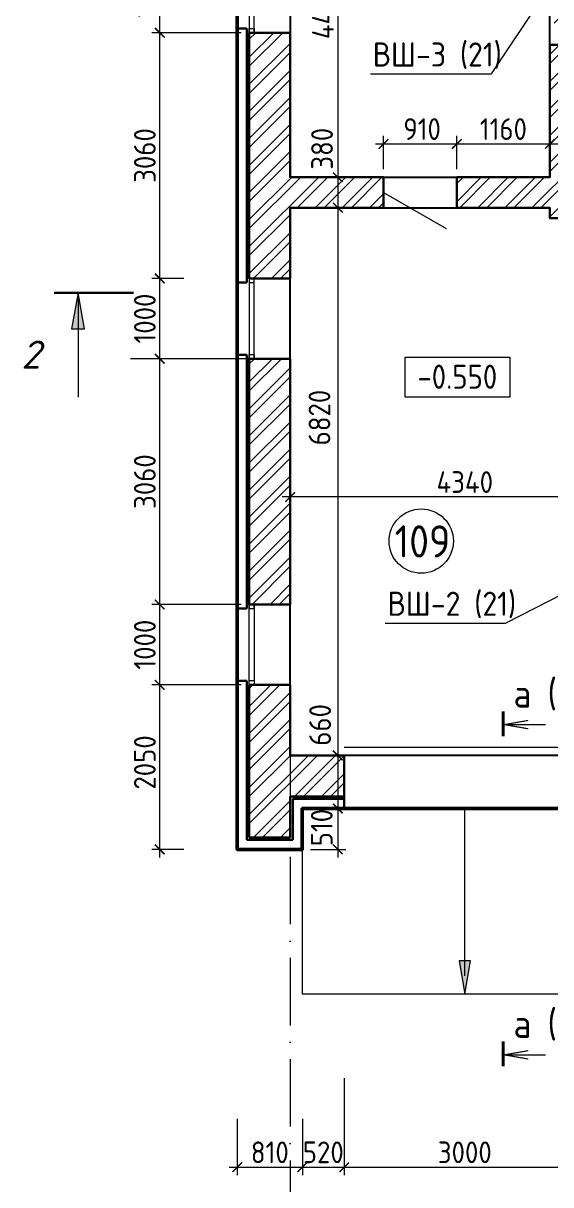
# Model space of a CAD drawing. Header units: millimetres. Extents: x 854812 to 1164625, y 589925 to 823301.
# Drawn here: x 957122 to 963682, y 725317 to 739779 of the extents above; entities that cross this region are included whole.
import ezdxf
from ezdxf.enums import TextEntityAlignment as Align

# ---------------------------------------------------------------- set-up
doc = ezdxf.new("R2010")
doc.units = ezdxf.units.MM
doc.linetypes.add('ACAD_ISO10W100', pattern=[18, 12, -3, 0, -3])
doc.linetypes.add('JIS_08_15', pattern=[17.25, 15, -0.75, 0.75, -0.75])
doc.layers.get('Defpoints').update_dxf_attribs({"color": 40})
doc.layers.add('F-text', color=7, linetype='Continuous')
for name, color, linetype, lineweight in [('АР_Штрих_материалы', 27, 'Continuous', 9), ('ДВЕРИ', 184, 'Continuous', 18), ('окна', 132, 'Continuous', 18), ('оси', 50, 'JIS_08_15', 9), ('размеры', 215, 'Continuous', 13), ('стены', 172, 'Continuous', 30), ('текст', 7, 'Continuous', 13), ('УКАЗАТЕЛЬ', 6, 'Continuous', 13), ('штриховка', 8, 'Continuous', 9)]:
    doc.layers.add(name, color=color, linetype=linetype, lineweight=lineweight)
doc.styles.add('arial', font='isocpeur.ttf')
doc.styles.add('GOST 2.304', font='isocpeur.ttf', dxfattribs={"width": 0.9})
doc.styles.add('Isocpeur', font='isocpeui.ttf')
doc.dimstyles.new('1', dxfattribs={"dimscale": 100, "dimtxt": 2.7, "dimasz": 1.2, "dimexe": 1, "dimexo": 1, "dimgap": 0.5, "dimtad": 1, "dimdec": 0, "dimzin": 0, "dimdsep": 46, "dimtxsty": 'GOST 2.304', "dimblk": 'ARCHTICK', "dimcen": 0.09, "dimdle": 1, "dimclrd": 256, "dimclre": 256, "dimclrt": 7, "dimadec": 0, "dimazin": 0, "dimtfac": 1, "dimtdec": 0, "dimtmove": 1, "dimatfit": 3, "dimldrblk": 'ARCHTICK', "dimfxl": 100, "dimtolj": 1, "dimtzin": 0, "dimlwd": 5, "dimlwe": 5, "dimarcsym": 1})

# ---------------------------------------------------------------- blocks, each defined once
blk = doc.blocks.new('_ArchTick')
at = {"color": 0, "linetype": 'ByBlock', "const_width": 0.15}
blk.add_lwpolyline([(-0.5, -0.5), (0.5, 0.5)], dxfattribs=at)
blk = doc.blocks.new('*D53')
at = {"layer": 'Defpoints', "color": 0, "ltscale": 0.1}
for p in [(960442, 733881), (964783, 733881), (960442, 732818)]:
    blk.add_point(p, dxfattribs=at)
at = {"layer": 'размеры', "lineweight": 5, "ltscale": 0.1}
for p, q in [((960442, 732918), (960442, 733981)), ((964883, 733881), (960342, 733881))]:
    blk.add_line(p, q, dxfattribs=at)
at = {"layer": 'размеры', "lineweight": 5, "ltscale": 0.1, "xscale": 120, "yscale": 120, "zscale": 120, "rotation": 180}
blk.add_blockref('_ArchTick', (960442, 733881), dxfattribs=at)
at = {"layer": 'размеры', "lineweight": 5, "ltscale": 0.1, "xscale": 120, "yscale": 120, "zscale": 120}
blk.add_blockref('_ArchTick', (964783, 733881), dxfattribs=at)
at = {"layer": 'размеры', "color": 7, "ltscale": 0.1, "insert": (962613, 734066), "char_height": 270, "attachment_point": 5, "style": 'GOST 2.304'}
blk.add_mtext('\\A1;4340', dxfattribs=at)
blk = doc.blocks.new('ок1000')
at = {"layer": 'окна', "ltscale": 0.1}
for p, q in [((962542, 736582), (962542, 735582)), ((961882, 736532), (961882, 735632))]:
    blk.add_line(p, q, dxfattribs=at)
for points in [[(962092, 735582), (962092, 736582), (962032, 736582), (962032, 735582)], [(962092, 736530), (962092, 736582), (962032, 736582), (962032, 736530)], [(962092, 735634), (962092, 735582), (962032, 735582), (962032, 735634)]]:
    blk.add_lwpolyline(points, close=True, dxfattribs=at)
blk = doc.blocks.new('*D70')
at = {"layer": 'Defpoints', "color": 0, "ltscale": 0.1}
for p in [(960881, 742262), (960881, 737862), (961034, 737862)]:
    blk.add_point(p, dxfattribs=at)
at = {"layer": 'размеры', "lineweight": 5, "ltscale": 0.1}
for p, q in [((961034, 742362), (961034, 737762)), ((960981, 742262), (961134, 742262)), ((960981, 737862), (961134, 737862))]:
    blk.add_line(p, q, dxfattribs=at)
at = {"layer": 'размеры', "lineweight": 5, "ltscale": 0.1, "xscale": 120, "yscale": 120, "zscale": 120}
for p, rotation in [((961034, 742262), 90), ((961034, 737862), 270)]:
    blk.add_blockref('_ArchTick', p, dxfattribs=dict(at, rotation=rotation))
at = {"layer": 'размеры', "color": 7, "ltscale": 0.1, "insert": (960849, 739930), "char_height": 270, "attachment_point": 5, "rotation": 90, "style": 'GOST 2.304'}
blk.add_mtext('\\A1;4400', dxfattribs=at)
blk = doc.blocks.new('*D98')
at = {"layer": 'Defpoints', "color": 0, "ltscale": 0.1}
for p in [(961134, 737862), (961034, 737482), (961134, 737482)]:
    blk.add_point(p, dxfattribs=at)
at = {"layer": 'размеры', "lineweight": 5, "ltscale": 0.1}
for p, q in [((961034, 737862), (960934, 737862)), ((961034, 737962), (961034, 737382)), ((961034, 737482), (960934, 737482))]:
    blk.add_line(p, q, dxfattribs=at)
at = {"layer": 'размеры', "lineweight": 5, "ltscale": 0.1, "xscale": 120, "yscale": 120, "zscale": 120}
for p, rotation in [((961034, 737862), 90), ((961034, 737482), 270)]:
    blk.add_blockref('_ArchTick', p, dxfattribs=dict(at, rotation=rotation))
at = {"layer": 'размеры', "color": 7, "ltscale": 0.1, "insert": (960838, 738216), "char_height": 270, "attachment_point": 5, "rotation": 90, "style": 'GOST 2.304'}
blk.add_mtext('\\A1;380', dxfattribs=at)
blk = doc.blocks.new('*D99')
at = {"layer": 'Defpoints', "color": 0, "ltscale": 0.1}
for p in [(961162, 737482), (961034, 730662), (961162, 730662)]:
    blk.add_point(p, dxfattribs=at)
at = {"layer": 'размеры', "lineweight": 5, "ltscale": 0.1}
for p, q in [((961034, 737582), (961034, 730562)), ((961062, 737482), (960934, 737482)), ((961062, 730662), (960934, 730662))]:
    blk.add_line(p, q, dxfattribs=at)
at = {"layer": 'размеры', "lineweight": 5, "ltscale": 0.1, "xscale": 120, "yscale": 120, "zscale": 120}
for p, rotation in [((961034, 737482), 90), ((961034, 730662), 270)]:
    blk.add_blockref('_ArchTick', p, dxfattribs=dict(at, rotation=rotation))
at = {"layer": 'размеры', "color": 7, "ltscale": 0.1, "insert": (960806, 734869), "char_height": 270, "attachment_point": 5, "rotation": 90, "style": 'GOST 2.304'}
blk.add_mtext('\\A1;6820', dxfattribs=at)
blk = doc.blocks.new('*D100')
at = {"layer": 'Defpoints', "color": 0, "ltscale": 0.1}
for p in [(961124, 730662), (961034, 730002), (961124, 730002)]:
    blk.add_point(p, dxfattribs=at)
at = {"layer": 'размеры', "lineweight": 5, "ltscale": 0.1}
for p, q in [((961034, 730762), (961034, 729902)), ((961024, 730662), (960934, 730662)), ((961024, 730002), (960934, 730002))]:
    blk.add_line(p, q, dxfattribs=at)
at = {"layer": 'размеры', "lineweight": 5, "ltscale": 0.1, "xscale": 120, "yscale": 120, "zscale": 120}
for p, rotation in [((961034, 730662), 90), ((961034, 730002), 270)]:
    blk.add_blockref('_ArchTick', p, dxfattribs=dict(at, rotation=rotation))
at = {"layer": 'размеры', "color": 7, "ltscale": 0.1, "insert": (960814, 731043), "char_height": 270, "attachment_point": 5, "rotation": 90, "style": 'GOST 2.304'}
blk.add_mtext('\\A1;660', dxfattribs=at)
blk = doc.blocks.new('*D101')
at = {"layer": 'Defpoints', "color": 0, "ltscale": 0.1}
for p in [(960593, 730002), (960593, 729492), (961034, 729492)]:
    blk.add_point(p, dxfattribs=at)
at = {"layer": 'размеры', "lineweight": 5, "ltscale": 0.1}
for p, q in [((961034, 730102), (961034, 729392)), ((960693, 730002), (961134, 730002)), ((960693, 729492), (961134, 729492))]:
    blk.add_line(p, q, dxfattribs=at)
at = {"layer": 'размеры', "lineweight": 5, "ltscale": 0.1, "xscale": 120, "yscale": 120, "zscale": 120}
for p, rotation in [((961034, 730002), 90), ((961034, 729492), 270)]:
    blk.add_blockref('_ArchTick', p, dxfattribs=dict(at, rotation=rotation))
at = {"layer": 'размеры', "color": 7, "ltscale": 0.1, "insert": (960834, 729764), "char_height": 270, "attachment_point": 5, "rotation": 90, "style": 'GOST 2.304'}
blk.add_mtext('\\A1;510', dxfattribs=at)
blk = doc.blocks.new('*D310')
at = {"layer": 'Defpoints', "color": 0, "ltscale": 0.1}
for p in [(958819, 731542), (959217, 731542), (959217, 729493)]:
    blk.add_point(p, dxfattribs=at)
at = {"layer": 'размеры', "lineweight": 5, "ltscale": 0.1}
for p, q in [((958819, 729393), (958819, 731642)), ((959117, 731542), (958719, 731542)), ((959117, 729493), (958719, 729493))]:
    blk.add_line(p, q, dxfattribs=at)
at = {"layer": 'размеры', "lineweight": 5, "ltscale": 0.1, "xscale": 120, "yscale": 120, "zscale": 120}
for p, rotation in [((958819, 731542), 90), ((958819, 729493), 270)]:
    blk.add_blockref('_ArchTick', p, dxfattribs=dict(at, rotation=rotation))
at = {"layer": 'размеры', "color": 7, "ltscale": 0.1, "insert": (958634, 730575), "char_height": 270, "attachment_point": 5, "rotation": 90, "style": 'GOST 2.304'}
blk.add_mtext('\\A1;2050', dxfattribs=at)
blk = doc.blocks.new('*D311')
at = {"layer": 'Defpoints', "color": 0, "ltscale": 0.1}
for p in [(958819, 732542), (959933, 732542), (959933, 731542)]:
    blk.add_point(p, dxfattribs=at)
at = {"layer": 'размеры', "lineweight": 5, "ltscale": 0.1}
for p, q in [((958819, 731442), (958819, 732642)), ((959833, 732542), (958719, 732542)), ((959833, 731542), (958719, 731542))]:
    blk.add_line(p, q, dxfattribs=at)
at = {"layer": 'размеры', "lineweight": 5, "ltscale": 0.1, "xscale": 120, "yscale": 120, "zscale": 120}
for p, rotation in [((958819, 732542), 90), ((958819, 731542), 270)]:
    blk.add_blockref('_ArchTick', p, dxfattribs=dict(at, rotation=rotation))
at = {"layer": 'размеры', "color": 7, "ltscale": 0.1, "insert": (958634, 732042), "char_height": 270, "attachment_point": 5, "rotation": 90, "style": 'GOST 2.304'}
blk.add_mtext('\\A1;1000', dxfattribs=at)
blk = doc.blocks.new('*D312')
at = {"layer": 'Defpoints', "color": 0, "ltscale": 0.1}
for p in [(958819, 735602), (959217, 735602), (959933, 732542)]:
    blk.add_point(p, dxfattribs=at)
at = {"layer": 'размеры', "lineweight": 5, "ltscale": 0.1}
for p, q in [((958819, 732442), (958819, 735702)), ((959117, 735602), (958719, 735602)), ((959833, 732542), (958719, 732542))]:
    blk.add_line(p, q, dxfattribs=at)
at = {"layer": 'размеры', "lineweight": 5, "ltscale": 0.1, "xscale": 120, "yscale": 120, "zscale": 120}
for p, rotation in [((958819, 735602), 90), ((958819, 732542), 270)]:
    blk.add_blockref('_ArchTick', p, dxfattribs=dict(at, rotation=rotation))
at = {"layer": 'размеры', "color": 7, "ltscale": 0.1, "insert": (958634, 734072), "char_height": 270, "attachment_point": 5, "rotation": 90, "style": 'GOST 2.304'}
blk.add_mtext('\\A1;3060', dxfattribs=at)
blk = doc.blocks.new('*D313')
at = {"layer": 'Defpoints', "color": 0, "ltscale": 0.1}
for p in [(958819, 736602), (959217, 736602), (959217, 735602)]:
    blk.add_point(p, dxfattribs=at)
at = {"layer": 'размеры', "lineweight": 5, "ltscale": 0.1}
for p, q in [((958819, 735502), (958819, 736702)), ((959117, 736602), (958719, 736602)), ((959117, 735602), (958719, 735602))]:
    blk.add_line(p, q, dxfattribs=at)
at = {"layer": 'размеры', "lineweight": 5, "ltscale": 0.1, "xscale": 120, "yscale": 120, "zscale": 120}
for p, rotation in [((958819, 736602), 90), ((958819, 735602), 270)]:
    blk.add_blockref('_ArchTick', p, dxfattribs=dict(at, rotation=rotation))
at = {"layer": 'размеры', "color": 7, "ltscale": 0.1, "insert": (958634, 736102), "char_height": 270, "attachment_point": 5, "rotation": 90, "style": 'GOST 2.304'}
blk.add_mtext('\\A1;1000', dxfattribs=at)
blk = doc.blocks.new('*D314')
at = {"layer": 'Defpoints', "color": 0, "ltscale": 0.1}
for p in [(958819, 739661), (959933, 739661), (959217, 736602)]:
    blk.add_point(p, dxfattribs=at)
at = {"layer": 'размеры', "lineweight": 5, "ltscale": 0.1}
for p, q in [((958819, 736502), (958819, 739761)), ((959833, 739661), (958719, 739661)), ((959117, 736602), (958719, 736602))]:
    blk.add_line(p, q, dxfattribs=at)
at = {"layer": 'размеры', "lineweight": 5, "ltscale": 0.1, "xscale": 120, "yscale": 120, "zscale": 120}
for p, rotation in [((958819, 739661), 90), ((958819, 736602), 270)]:
    blk.add_blockref('_ArchTick', p, dxfattribs=dict(at, rotation=rotation))
at = {"layer": 'размеры', "color": 7, "ltscale": 0.1, "insert": (958634, 738132), "char_height": 270, "attachment_point": 5, "rotation": 90, "style": 'GOST 2.304'}
blk.add_mtext('\\A1;3060', dxfattribs=at)
blk = doc.blocks.new('*D315')
at = {"layer": 'Defpoints', "color": 0, "ltscale": 0.1}
for p in [(958819, 740661), (959933, 740661), (959933, 739661)]:
    blk.add_point(p, dxfattribs=at)
at = {"layer": 'размеры', "lineweight": 5, "ltscale": 0.1}
for p, q in [((958819, 739561), (958819, 740761)), ((959833, 740661), (958719, 740661)), ((959833, 739661), (958719, 739661))]:
    blk.add_line(p, q, dxfattribs=at)
at = {"layer": 'размеры', "lineweight": 5, "ltscale": 0.1, "xscale": 120, "yscale": 120, "zscale": 120}
for p, rotation in [((958819, 740661), 90), ((958819, 739661), 270)]:
    blk.add_blockref('_ArchTick', p, dxfattribs=dict(at, rotation=rotation))
at = {"layer": 'размеры', "color": 7, "ltscale": 0.1, "insert": (958634, 740161), "char_height": 270, "attachment_point": 5, "rotation": 90, "style": 'GOST 2.304'}
blk.add_mtext('\\A1;1000', dxfattribs=at)
blk = doc.blocks.new('*D319')
at = {"layer": 'Defpoints', "color": 0, "lineweight": 50, "ltscale": 0.1}
for p in [(961113, 726746), (964113, 726746), (964113, 725536)]:
    blk.add_point(p, dxfattribs=at)
at = {"layer": 'размеры', "lineweight": 5, "ltscale": 0.1}
for p, q in [((961113, 726646), (961113, 725436)), ((964113, 726646), (964113, 725436)), ((961013, 725536), (964213, 725536))]:
    blk.add_line(p, q, dxfattribs=at)
at = {"layer": 'размеры', "lineweight": 5, "ltscale": 0.1, "xscale": 120, "yscale": 120, "zscale": 120, "rotation": 180}
blk.add_blockref('_ArchTick', (961113, 725536), dxfattribs=at)
at = {"layer": 'размеры', "lineweight": 5, "ltscale": 0.1, "xscale": 120, "yscale": 120, "zscale": 120}
blk.add_blockref('_ArchTick', (964113, 725536), dxfattribs=at)
at = {"layer": 'размеры', "color": 7, "ltscale": 0.1, "insert": (962613, 725721), "char_height": 270, "attachment_point": 5, "style": 'GOST 2.304'}
blk.add_mtext('\\A1;3000', dxfattribs=at)
blk = doc.blocks.new('*D320')
at = {"layer": 'Defpoints', "color": 0, "ltscale": 0.1}
for p in [(959783, 726236), (960593, 726236), (960593, 725536)]:
    blk.add_point(p, dxfattribs=at)
at = {"layer": 'размеры', "lineweight": 5, "ltscale": 0.1}
for p, q in [((959783, 726136), (959783, 725436)), ((960593, 726136), (960593, 725436)), ((959683, 725536), (960693, 725536))]:
    blk.add_line(p, q, dxfattribs=at)
at = {"layer": 'размеры', "lineweight": 5, "ltscale": 0.1, "xscale": 120, "yscale": 120, "zscale": 120, "rotation": 180}
blk.add_blockref('_ArchTick', (959783, 725536), dxfattribs=at)
at = {"layer": 'размеры', "lineweight": 5, "ltscale": 0.1, "xscale": 120, "yscale": 120, "zscale": 120}
blk.add_blockref('_ArchTick', (960593, 725536), dxfattribs=at)
at = {"layer": 'размеры', "color": 7, "ltscale": 0.1, "insert": (960188, 725721), "char_height": 270, "attachment_point": 5, "style": 'GOST 2.304'}
blk.add_mtext('\\A1;810', dxfattribs=at)
blk = doc.blocks.new('*D321')
at = {"layer": 'Defpoints', "color": 0, "lineweight": 50, "ltscale": 0.1}
for p in [(960593, 726067), (961113, 726067), (961113, 725536)]:
    blk.add_point(p, dxfattribs=at)
at = {"layer": 'размеры', "lineweight": 5, "ltscale": 0.1}
for p, q in [((960593, 725967), (960593, 725436)), ((961113, 725967), (961113, 725436)), ((960493, 725536), (961213, 725536))]:
    blk.add_line(p, q, dxfattribs=at)
at = {"layer": 'размеры', "lineweight": 5, "ltscale": 0.1, "xscale": 120, "yscale": 120, "zscale": 120, "rotation": 180}
blk.add_blockref('_ArchTick', (960593, 725536), dxfattribs=at)
at = {"layer": 'размеры', "lineweight": 5, "ltscale": 0.1, "xscale": 120, "yscale": 120, "zscale": 120}
blk.add_blockref('_ArchTick', (961113, 725536), dxfattribs=at)
at = {"layer": 'размеры', "color": 7, "ltscale": 0.1, "insert": (960853, 725721), "char_height": 270, "attachment_point": 5, "style": 'GOST 2.304'}
blk.add_mtext('\\A1;520', dxfattribs=at)
blk = doc.blocks.new('стрелка разреза')
at = {"layer": 'текст'}
h = blk.add_hatch(color=256, dxfattribs=at)
h.dxf.hatch_style = 1
h.paths.add_polyline_path([(5560, 17731), (5560, 17650), (5110, 17731), (5560, 17813)])
blk.add_lwpolyline([(5560, 17731), (5560, 17650), (5110, 17731), (5560, 17813)], close=True, dxfattribs=at)
blk.add_lwpolyline([(5110, 17731), (6410, 17731)], dxfattribs=at)
blk = doc.blocks.new('*D506')
at = {"layer": 'Defpoints', "color": 0, "ltscale": 0.1}
for p in [(962513, 738276), (961603, 737862), (962513, 737862)]:
    blk.add_point(p, dxfattribs=at)
at = {"layer": 'размеры', "lineweight": 5, "ltscale": 0.1}
for p, q in [((961503, 738276), (962613, 738276)), ((961603, 737962), (961603, 738376)), ((962513, 737962), (962513, 738376))]:
    blk.add_line(p, q, dxfattribs=at)
at = {"layer": 'размеры', "lineweight": 5, "ltscale": 0.1, "xscale": 120, "yscale": 120, "zscale": 120, "rotation": 180}
blk.add_blockref('_ArchTick', (961603, 738276), dxfattribs=at)
at = {"layer": 'размеры', "lineweight": 5, "ltscale": 0.1, "xscale": 120, "yscale": 120, "zscale": 120}
blk.add_blockref('_ArchTick', (962513, 738276), dxfattribs=at)
at = {"layer": 'размеры', "color": 7, "ltscale": 0.1, "insert": (962082, 738461), "char_height": 270, "attachment_point": 5, "style": 'GOST 2.304'}
blk.add_mtext('\\A1;910', dxfattribs=at)
blk = doc.blocks.new('*D507')
at = {"layer": 'Defpoints', "color": 0, "ltscale": 0.1}
for p in [(963673, 738276), (962513, 737862), (963673, 737862)]:
    blk.add_point(p, dxfattribs=at)
at = {"layer": 'размеры', "lineweight": 5, "ltscale": 0.1}
for p, q in [((962413, 738276), (963773, 738276)), ((962513, 737962), (962513, 738376)), ((963673, 737962), (963673, 738376))]:
    blk.add_line(p, q, dxfattribs=at)
at = {"layer": 'размеры', "lineweight": 5, "ltscale": 0.1, "xscale": 120, "yscale": 120, "zscale": 120, "rotation": 180}
blk.add_blockref('_ArchTick', (962513, 738276), dxfattribs=at)
at = {"layer": 'размеры', "lineweight": 5, "ltscale": 0.1, "xscale": 120, "yscale": 120, "zscale": 120}
blk.add_blockref('_ArchTick', (963673, 738276), dxfattribs=at)
at = {"layer": 'размеры', "color": 7, "ltscale": 0.1, "insert": (963093, 738461), "char_height": 270, "attachment_point": 5, "style": 'GOST 2.304'}
blk.add_mtext('\\A1;1160', dxfattribs=at)

msp = doc.modelspace()

# ---------------------------------------------------------------- hatches: boundary and pattern name
at = {"layer": 'АР_Штрих_материалы', "ltscale": 100}
h = msp.add_hatch(dxfattribs=at)
h.set_pattern_fill('ANSI32', color=256, scale=25, style=0)
h.paths.add_polyline_path([(961512.5, 742771.9), (960442.5, 742771.9), (960442.5, 743281.9), (959932.5, 743281.9), (959932.5, 740661.4), (960442.5, 740661.4), (960442.5, 742262.1), (961512.5, 742262.1)])
h.paths.add_polyline_path([(967592.5, 742771.9), (967392.5, 742771.9), (967392.5, 743281.9), (966882.5, 743281.9), (966882.5, 742771.9), (966732.5, 742771.9), (966732.5, 742262), (967592.5, 742262.1)], flags=17)
h.paths.add_polyline_path([(969402.5, 744061.9), (970752.5, 744061.9), (970752.5, 744571.6), (969402.5, 744571.6), (969402.5, 745081.6), (968892.5, 745081.6), (968892.5, 742771.9), (968692.5, 742771.9), (968692.5, 742262.1), (969022.5, 742262.1), (969022.5, 741232.1), (969402.5, 741232.1)])
h.paths.add_polyline_path([(972762.5, 744571.9), (972612.5, 744571.9), (972612.5, 745081.9), (972102.5, 745081.9), (972102.5, 744571.9), (971952.5, 744571.9), (971952.5, 744061.9), (972762.5, 744061.9)])
h.paths.add_polyline_path([(975872.5, 742771.9), (973812.5, 742771.9), (973812.5, 742921.9), (973302.5, 742921.9), (973302.5, 742261.9), (975872.5, 742261.9)])
h.paths.add_polyline_path([(978632.5, 742771.9), (976872.5, 742771.9), (976872.5, 742261.9), (977612.5, 742261.9), (977612.5, 742261.6), (977612.5, 742111.9), (978122.5, 742111.9), (978122.5, 742261.9), (978632.5, 742261.9)])
h.paths.add_polyline_path([(978632.5, 739661.6), (978122.5, 739661.6), (978122.5, 739811.6), (977612.5, 739811.6), (977612.5, 739001.6), (978122.5, 739001.6), (978122.5, 739152), (978632.5, 739152.1)])
h.paths.add_polyline_path([(978112.5, 739541.6), (978252.5, 739541.6), (978252.5, 739272), (978112.5, 739272)], flags=16)
h.paths.add_polyline_path([(978372.5, 739541.6), (978512.5, 739541.6), (978512.5, 739272), (978372.5, 739272)], flags=16)
h.paths.add_polyline_path([(977072.5, 737861.9), (973802.5, 737861.9), (973802.5, 737741.9), (973802.5, 737601.9), (973662.5, 737601.9), (973662.5, 737741.9), (973662.5, 737861.9), (972192.5, 737861.9), (972192.5, 736261.4), (973792.5, 736261.4), (973792.5, 736381.4), (972572.5, 736381.4), (972572.5, 737481.6), (973402.5, 737481.8), (973402.5, 737601.9), (973402.5, 737741.9), (973542.5, 737741.9), (973542.5, 737601.9), (973542.5, 737481.8), (973672.5, 737481.9), (973672.5, 737241.4), (973792.5, 737241.4), (973792.5, 737481.9), (973922.5, 737481.9), (973922.5, 737601.9), (973922.5, 737741.9), (974062.5, 737741.9), (974062.5, 737601.9), (974062.5, 737481.9), (976412.5, 737481.9), (976412.5, 736601.9), (976922.5, 736601.9), (976922.5, 737481.6), (977072.5, 737481.6)])
edge = h.paths.add_edge_path()
edge.add_line((976922.5, 735601.9), (976412.5, 735601.9))
edge.add_line((976412.5, 735601.9), (976412.5, 735381.9))
edge.add_line((976412.5, 735381.9), (973734.9, 735381.9))
edge.add_arc((973671, 735776.7), 400, 260.8044, 279.1956, ccw=False)
edge.add_line((973607.1, 735381.9), (972572.5, 735381.9))
edge.add_line((972572.5, 735381.9), (972572.5, 735451.4))
edge.add_line((972572.5, 735451.4), (972192.5, 735451.4))
edge.add_line((972192.5, 735451.4), (972192.5, 734941.4))
edge.add_line((972192.5, 734941.4), (972572.5, 734941.4))
edge.add_line((972572.5, 734941.4), (972572.5, 735261.9))
edge.add_line((972572.5, 735261.9), (976412.5, 735261.9))
edge.add_line((976412.5, 735261.9), (976412.5, 732542.3))
edge.add_line((976412.5, 732542.3), (976922.5, 732542.3))
edge.add_line((976922.5, 732542.3), (976922.5, 735601.9))
h.paths.add_polyline_path([(964182.5, 739508.9), (964182.2, 739778.9), (964062.2, 739778.9), (964062.2, 739508.9), (963672.5, 739508.9), (963672.5, 739778.9), (964182.2, 739778.9), (964182.2, 739898.9), (963922.2, 739898.9), (963922.2, 740038.9), (964182.5, 740038.9), (964182.5, 742261.9), (965532.5, 742262), (965532.5, 742771.9), (964182.5, 742771.9), (964182.5, 743281.9), (963672.5, 743281.9), (963672.5, 742771.9), (962612.5, 742771.9), (962612.5, 742262.1), (963672.5, 742262.1), (963672.5, 740688.9), (964062.5, 740688.9), (964062.5, 740548.9), (963672.5, 740548.9), (963672.5, 740428.9), (964062.5, 740428.9), (964062.5, 740158.9), (963672.5, 740158.9), (963672.5, 737861.9), (962512.5, 737861.9), (962512.5, 737481.6), (963672.5, 737481.6), (963672.5, 737351.9), (965292.6, 737351.9), (965292.6, 737481.6), (967032.5, 737481.6), (967032.5, 736151.9), (966612.5, 736151.9), (966612.5, 736031.9), (967032.5, 736031.9), (967032.5, 735771.9), (967152.5, 735771.9), (967152.5, 737481.6), (969402.5, 737481.6), (969402.5, 738891.9), (969022.5, 738891.9), (969022.5, 737861.9), (964182.5, 737861.9)])
h = msp.add_hatch(dxfattribs=at)
h.set_pattern_fill('ANSI32', color=256, scale=25, style=0)
h.paths.add_polyline_path([(960442.5, 735601.9), (959932.5, 735601.9), (959932.5, 732542.3), (960442.5, 732542.3)])
h.paths.add_polyline_path([(961612.5, 737861.9), (960442.5, 737861.9), (960442.5, 739661.4), (959932.5, 739661.4), (959932.5, 736601.9), (960442.5, 736601.9), (960442.5, 737481.6), (961612.5, 737481.6)])
h.paths.add_polyline_path([(969402.5, 734641.6), (969022.5, 734641.6), (969022.5, 732461.6), (968502.5, 732461.6), (968502.5, 731951.6), (968892.5, 731951.6), (968892.5, 729501.5), (969402.5, 729501.5)])
h.paths.add_polyline_path([(967502.5, 732461.6), (967152.5, 732461.6), (967152.5, 734521.6), (967952.5, 734521.6), (967952.5, 734641.6), (967152.5, 734641.6), (967152.5, 734761.9), (967032.5, 734761.9), (967032.5, 732461.6), (966682.5, 732461.6), (966682.5, 731951.6), (967502.5, 731951.6)])
h.paths.add_polyline_path([(976922.5, 731542.3), (976412.5, 731542.3), (976412.5, 730661.6), (976262.5, 730661.6), (976262.5, 730151.6), (976412.5, 730151.6), (976412.5, 729641.6), (976922.5, 729641.6)])
h.paths.add_polyline_path([(964112.5, 730661.6), (964112.5, 730151.6), (964782.6, 730151.6), (964782.6, 729641.6), (965292.6, 729641.6), (965292.6, 731951.6), (965682.5, 731951.6), (965682.5, 732461.6), (965292.6, 732461.6), (965292.6, 736031.9), (965702.5, 736031.9), (965702.5, 736151.9), (964782.6, 736151.9), (964782.6, 733231.6), (965172.3, 733231.6), (965172.3, 733091.6), (964782.6, 733091.6), (964782.6, 730661.6)])
h.paths.add_polyline_path([(961112.5, 730151.6), (961112.5, 730661.6), (960442.5, 730661.6), (960442.5, 731542.3), (959932.5, 731542.3), (959932.5, 729641.6), (960442.5, 729641.6), (960442.5, 730151.6)])
h.paths.add_polyline_path([(972042.5, 728861.6), (972042.5, 728351.6), (972192.5, 728351.6), (972192.5, 727841.6), (972702.5, 727841.6), (972702.5, 730151.6), (974962.5, 730151.6), (974962.5, 730661.6), (972572.5, 730661.6), (972572.5, 734031.4), (972192.5, 734031.4), (972192.5, 728861.6)])
at = {"layer": 'текст', "ltscale": 0.1}
h = msp.add_hatch(color=7, dxfattribs=at)
h.dxf.hatch_style = 1
h.paths.add_polyline_path([(962612.5, 728104.4), (962541.9, 728104.4), (962612.5, 727691.6), (962683.2, 728104.4)])

# ---------------------------------------------------------------- linework, layer by layer
at = {"layer": 'Defpoints', "color": 1, "lineweight": 50, "ltscale": 0.1}
msp.add_lwpolyline([(976262.5, 730001.6), (972852.5, 730001.6), (972852.5, 727691.6), (972042.5, 727691.6), (972042.5, 728201.6), (968742.5, 728201.6), (968742.5, 728801.6), (967742.6, 728801.6), (967742.6, 730301.6), (965442.5, 730301.6), (965442.6, 727691.6), (964632.6, 727691.6), (964632.6, 730001.6), (960592.5, 730001.6), (960592.5, 729491.6), (959782.5, 729491.6), (959782.5, 743431.9)], dxfattribs=at)
at = {"layer": 'Defpoints', "ltscale": 0.1}
for points in [[(963672.5, 742262.1), (960442.5, 742262.1), (960442.5, 737861.9), (963672.5, 737861.9)], [(960442.5, 730661.6), (960442.5, 737481.6), (963672.5, 737481.6), (963672.5, 737351.9), (965292.6, 737351.9), (965292.6, 737481.6), (967032.5, 737481.6), (967032.5, 736151.9), (964782.6, 736151.9), (964782.6, 730661.6)]]:
    msp.add_lwpolyline(points, close=True, dxfattribs=at)
at = {"layer": 'ДВЕРИ', "ltscale": 0.1}
for p, q in [((961602.5, 737671.7), (962382, 737221.7)), ((964112.5, 730761.6), (961112.5, 730761.6))]:
    msp.add_line(p, q, dxfattribs=at)
at = {"layer": 'оси', "color": 7, "linetype": 'ACAD_ISO10W100', "ltscale": 70}
msp.add_line((960442.5, 730661.6), (960442.5, 723436.1), dxfattribs=at)
at = {"layer": 'размеры', "ltscale": 0.1}
for p, q in [((960442.5, 735601.9), (958454.7, 735601.9)), ((964112.5, 730001.6), (961112.5, 730001.6))]:
    msp.add_line(p, q, dxfattribs=at)
at = {"layer": 'стены', "ltscale": 0.1}
for p, q in [((959782.5, 739711.4), (959782.5, 736551.9)), ((959782.5, 739711.4), (959902.5, 739711.4)), ((959902.5, 739711.4), (959902.5, 736551.9)), ((959932.5, 739661.4), (959932.5, 736601.9)), ((959932.5, 739661.4), (960442.5, 739661.4)), ((960442.5, 737861.9), (960442.5, 739661.4)), ((963672.5, 737861.9), (963672.5, 739508.9)), ((963922.6, 739508.9), (963672.5, 739508.9)), ((961602.5, 737861.9), (960442.5, 737861.9)), ((961602.5, 737861.9), (961602.5, 737481.6)), ((963672.5, 737861.9), (962512.5, 737861.9)), ((962512.5, 737861.9), (962512.5, 737481.6)), ((961602.5, 737481.6), (960442.5, 737481.6)), ((960442.5, 737481.6), (960442.5, 736601.9)), ((963672.5, 737481.6), (962512.5, 737481.6)), ((963672.5, 737351.9), (963672.5, 737481.6)), ((965292.6, 737351.9), (963672.5, 737351.9)), ((959782.5, 736551.9), (959902.5, 736551.9)), ((959932.5, 736601.9), (960442.5, 736601.9)), ((959782.5, 735651.9), (959902.5, 735651.9)), ((959782.5, 735651.9), (959782.5, 732492.3)), ((959902.5, 735651.9), (959902.5, 732492.3)), ((959932.5, 735601.9), (960442.5, 735601.9)), ((959932.5, 735601.9), (959932.5, 732542.3)), ((960442.5, 735601.9), (960442.5, 732542.3)), ((959782.5, 732492.3), (959902.5, 732492.3)), ((959932.5, 732542.3), (960442.5, 732542.3)), ((959782.5, 731592.3), (959902.5, 731592.3)), ((959782.5, 731592.3), (959782.5, 729491.6)), ((959902.5, 731592.3), (959902.5, 729611.6)), ((959932.5, 731542.3), (960442.5, 731542.3)), ((959932.5, 731542.3), (959932.5, 729641.6)), ((960442.5, 731542.3), (960442.5, 730661.6)), ((961112.5, 730661.6), (960442.5, 730661.6)), ((961112.5, 730001.6), (961112.5, 730661.6)), ((961112.5, 730151.6), (960442.5, 730151.6)), ((960442.5, 730151.6), (960442.5, 729641.6)), ((960472.5, 730121.6), (960472.5, 729611.6)), ((961112.5, 730121.6), (960472.5, 730121.6)), ((961112.5, 730001.6), (960592.5, 730001.6)), ((960592.5, 730001.6), (960592.5, 729491.6)), ((959902.5, 729611.6), (960472.5, 729611.6)), ((959932.5, 729641.6), (960442.5, 729641.6)), ((959782.5, 729491.6), (960592.5, 729491.6))]:
    msp.add_line(p, q, dxfattribs=at)
at = {"layer": 'стены', "color": 7, "linetype": 'Continuous', "lineweight": 9}
msp.add_lwpolyline([(961872, 735623.1), (963172, 735623.1), (963172, 735123.1), (961872, 735123.1), (961872, 735623.1)], close=True, dxfattribs=at)
at = {"layer": 'текст', "color": 7, "const_width": 30}
msp.add_lwpolyline([(957503.9, 736421.5), (958495.4, 736421.5)], dxfattribs=at)
at = {"layer": 'текст', "color": 7, "ltscale": 0.1}
msp.add_lwpolyline([(962612.5, 727920.5), (962612.5, 730001.6)], dxfattribs=at)
msp.add_lwpolyline([(962612.5, 728104.4), (962541.9, 728104.4), (962612.5, 727691.6), (962683.2, 728104.4)], close=True, dxfattribs=at)
at = {"layer": 'текст', "color": 7}
msp.add_circle((962071.1, 733331.5), 400, dxfattribs=at)
at = {"layer": 'текст', "color": 7, "ltscale": 0.1}
msp.add_circle((962612.5, 730001.6), 15.9, dxfattribs=at)
at = {"layer": 'УКАЗАТЕЛЬ', "ltscale": 75}
for p, q in [((963672.5, 740247), (962940.2, 739148.1)), ((961439.7, 739148.1), (962940.2, 739148.1)), ((964782.6, 733163.8), (963124.4, 732309.6)), ((961623.9, 732309.6), (963124.4, 732309.6))]:
    msp.add_line(p, q, dxfattribs=at)
at = {"layer": 'УКАЗАТЕЛЬ', "ltscale": 0.1}
for p in [(960592.5, 729491.6), (968742.5, 727691.6)]:
    msp.add_line(p, (960592.5, 727691.6), dxfattribs=at)
at = {"layer": 'штриховка', "color": 7, "ltscale": 6}
for p, q in [((963106.2, 731046.5), (963617.3, 731046.5)), ((963106.2, 726934.5), (963617.3, 726934.5))]:
    msp.add_line(p, q, dxfattribs=at)
for points, const_width in [([(963089.9, 730902.4), (963089.9, 731213.2)], 40), ([(963401.6, 730994.4), (963106.2, 731046.5), (963401.6, 731098.6)], 15), ([(963089.9, 726790.5), (963089.9, 727101.2)], 40), ([(963401.6, 726882.5), (963106.2, 726934.5), (963401.6, 726986.6)], 15)]:
    msp.add_lwpolyline(points, dxfattribs=dict(at, const_width=const_width))

# ---------------------------------------------------------------- block references
at = {"layer": 'размеры'}
msp.add_blockref('ок1000', (-2099.5, 20), dxfattribs=at)
at = {"layer": 'стены', "ltscale": 0.1}
msp.add_blockref('ок1000', (-2099.5, 4079.5), dxfattribs=at)
at = {"layer": 'стены', "ltscale": 0.1, "xscale": -1, "rotation": 180}
msp.add_blockref('ок1000', (-2099.5, 1468124.2), dxfattribs=at)
at = {"layer": 'текст', "color": 7, "xscale": -0.9989999999525025, "yscale": 0.9989999999816064, "zscale": 0.999, "rotation": 90}
msp.add_blockref('стрелка разреза', (975517.2, 741526.5), dxfattribs=at)

# ---------------------------------------------------------------- texts
at = {"color": 7, "ltscale": 5, "style": 'GOST 2.304', "width": 0.9}
for p in [(963218.5, 731258), (963218.5, 727146.1)]:
    msp.add_text('a (7)', height=350, dxfattribs=at).set_placement(p)
at = {"layer": 'F-text', "linetype": 'Continuous', "style": 'GOST 2.304', "width": 0.9}
for s, p in [('ВШ-3 (21)', (961468.4, 739239.6)), ('ВШ-2 (21)', (961652.6, 732401.1))]:
    msp.add_text(s, height=300, dxfattribs=at).set_placement(p)
at = {"layer": 'стены', "color": 7, "linetype": 'Continuous', "insert": (963016.5, 735227.2), "char_height": 300, "width": 1134.753, "attachment_point": 9, "style": 'arial'}
msp.add_mtext('{\\W0.87;-0.550}', dxfattribs=at)
at = {"layer": 'текст', "color": 7, "style": 'Isocpeur'}
msp.add_text('2', height=350, dxfattribs=at).set_placement((957096.6, 735477.9))
at = {"layer": 'текст', "color": 7, "style": 'GOST 2.304', "width": 0.9}
msp.add_text('109', height=400, dxfattribs=at).set_placement((962087.2, 733127.3), align=Align.CENTER)

# ---------------------------------------------------------------- dimensions: what is measured, and where the dimension line sits
at = {"layer": 'размеры', "ltscale": 0.1}
for base, p1, p2, picture, middle in [((961034.4, 737861.9), (960881.5, 742262.1), (960881.5, 737861.9), '*D70', (961034.4, 739930)), ((958818.8, 731542.3), (959217, 729492.6), (959217, 731542.3), '*D310', (958818.8, 730574.6))]:
    dim = msp.add_linear_dim(base=base, p1=p1, p2=p2, angle=90, dimstyle='1', dxfattribs=at)
    dim.commit()
    dim.dimension.update_dxf_attribs({"geometry": picture, "text_midpoint": middle, "dimtype": 160})
for base, p1, p2, angle, picture, middle in [((958818.8, 740661.4), (959932.5, 739661.4), (959932.5, 740661.4), 90, '*D315', (958633.8, 740161.4)), ((958818.8023, 739661.3877), (959216.9976, 736601.8664), (959932.537, 739661.3877), 90, '*D314', (958633.8023, 738131.627)), ((958818.8, 736601.9), (959217, 735601.9), (959217, 736601.9), 90, '*D313', (958633.8, 736101.9)), ((958818.8, 735601.9), (959932.5, 732542.3), (959217, 735601.9), 90, '*D312', (958633.8, 734072.1)), ((960442.5, 733880.9), (964782.6, 733880.9), (960442.5, 732817.8), 180, '*D53', (962612.5, 734065.9)), ((958818.8, 732542.3), (959932.5, 731542.3), (959932.5, 732542.3), 90, '*D311', (958633.8, 732042.3))]:
    dim = msp.add_linear_dim(base=base, p1=p1, p2=p2, angle=angle, dimstyle='1', override={"dimtmove": 1}, dxfattribs=at)
    dim.commit()
    dim.dimension.update_dxf_attribs({"geometry": picture, "text_midpoint": middle})
for base, p1, p2, picture, middle in [((962512.5, 738276.1), (961602.5, 737861.9), (962512.5, 737861.9), '*D506', (962081.8, 738276.1)), ((964112.5, 725536), (961112.5, 726746.4), (964112.5, 726746.4), '*D319', (962612.5, 725536)), ((961112.5, 725536), (960592.5, 726066.6), (961112.5, 726066.6), '*D321', (960852.5, 725536))]:
    dim = msp.add_linear_dim(base=base, p1=p1, p2=p2, dimstyle='1', dxfattribs=at)
    dim.commit()
    dim.dimension.update_dxf_attribs({"geometry": picture, "text_midpoint": middle, "dimtype": 160})
dim = msp.add_linear_dim(base=(963672.5, 738276.1), p1=(962512.5, 737861.9), p2=(963672.5, 737861.9), dimstyle='1', override={"dimtmove": 1}, dxfattribs=at)
dim.commit()
dim.dimension.update_dxf_attribs({"geometry": '*D507', "text_midpoint": (963092.5, 738461.1)})
for base, p1, p2, picture, middle in [((961034.4, 737481.6), (961134.4, 737861.9), (961134.4, 737481.6), '*D98', (960837.7, 738216.4)), ((961034.4, 730661.6), (961162.3, 737481.6), (961162.3, 730661.6), '*D99', (960806.2, 734869.2)), ((961034.4, 730001.6), (961124.1, 730661.6), (961124.1, 730001.6), '*D100', (960814, 731043.2)), ((961034.4, 729491.6), (960592.5, 730001.6), (960592.5, 729491.6), '*D101', (960834.5, 729763.9))]:
    dim = msp.add_linear_dim(base=base, p1=p1, p2=p2, angle=90, dimstyle='1', override={"dimtmove": 2}, dxfattribs=at)
    dim.commit()
    dim.dimension.update_dxf_attribs({"geometry": picture, "text_midpoint": middle, "dimtype": 160})
dim = msp.add_linear_dim(base=(960592.5, 725536), p1=(959782.5, 726236.4), p2=(960592.5, 726236.4), dimstyle='1', dxfattribs=at)
dim.commit()
dim.dimension.update_dxf_attribs({"geometry": '*D320', "text_midpoint": (960187.5, 725721)})

doc.saveas('drawing.dxf')
